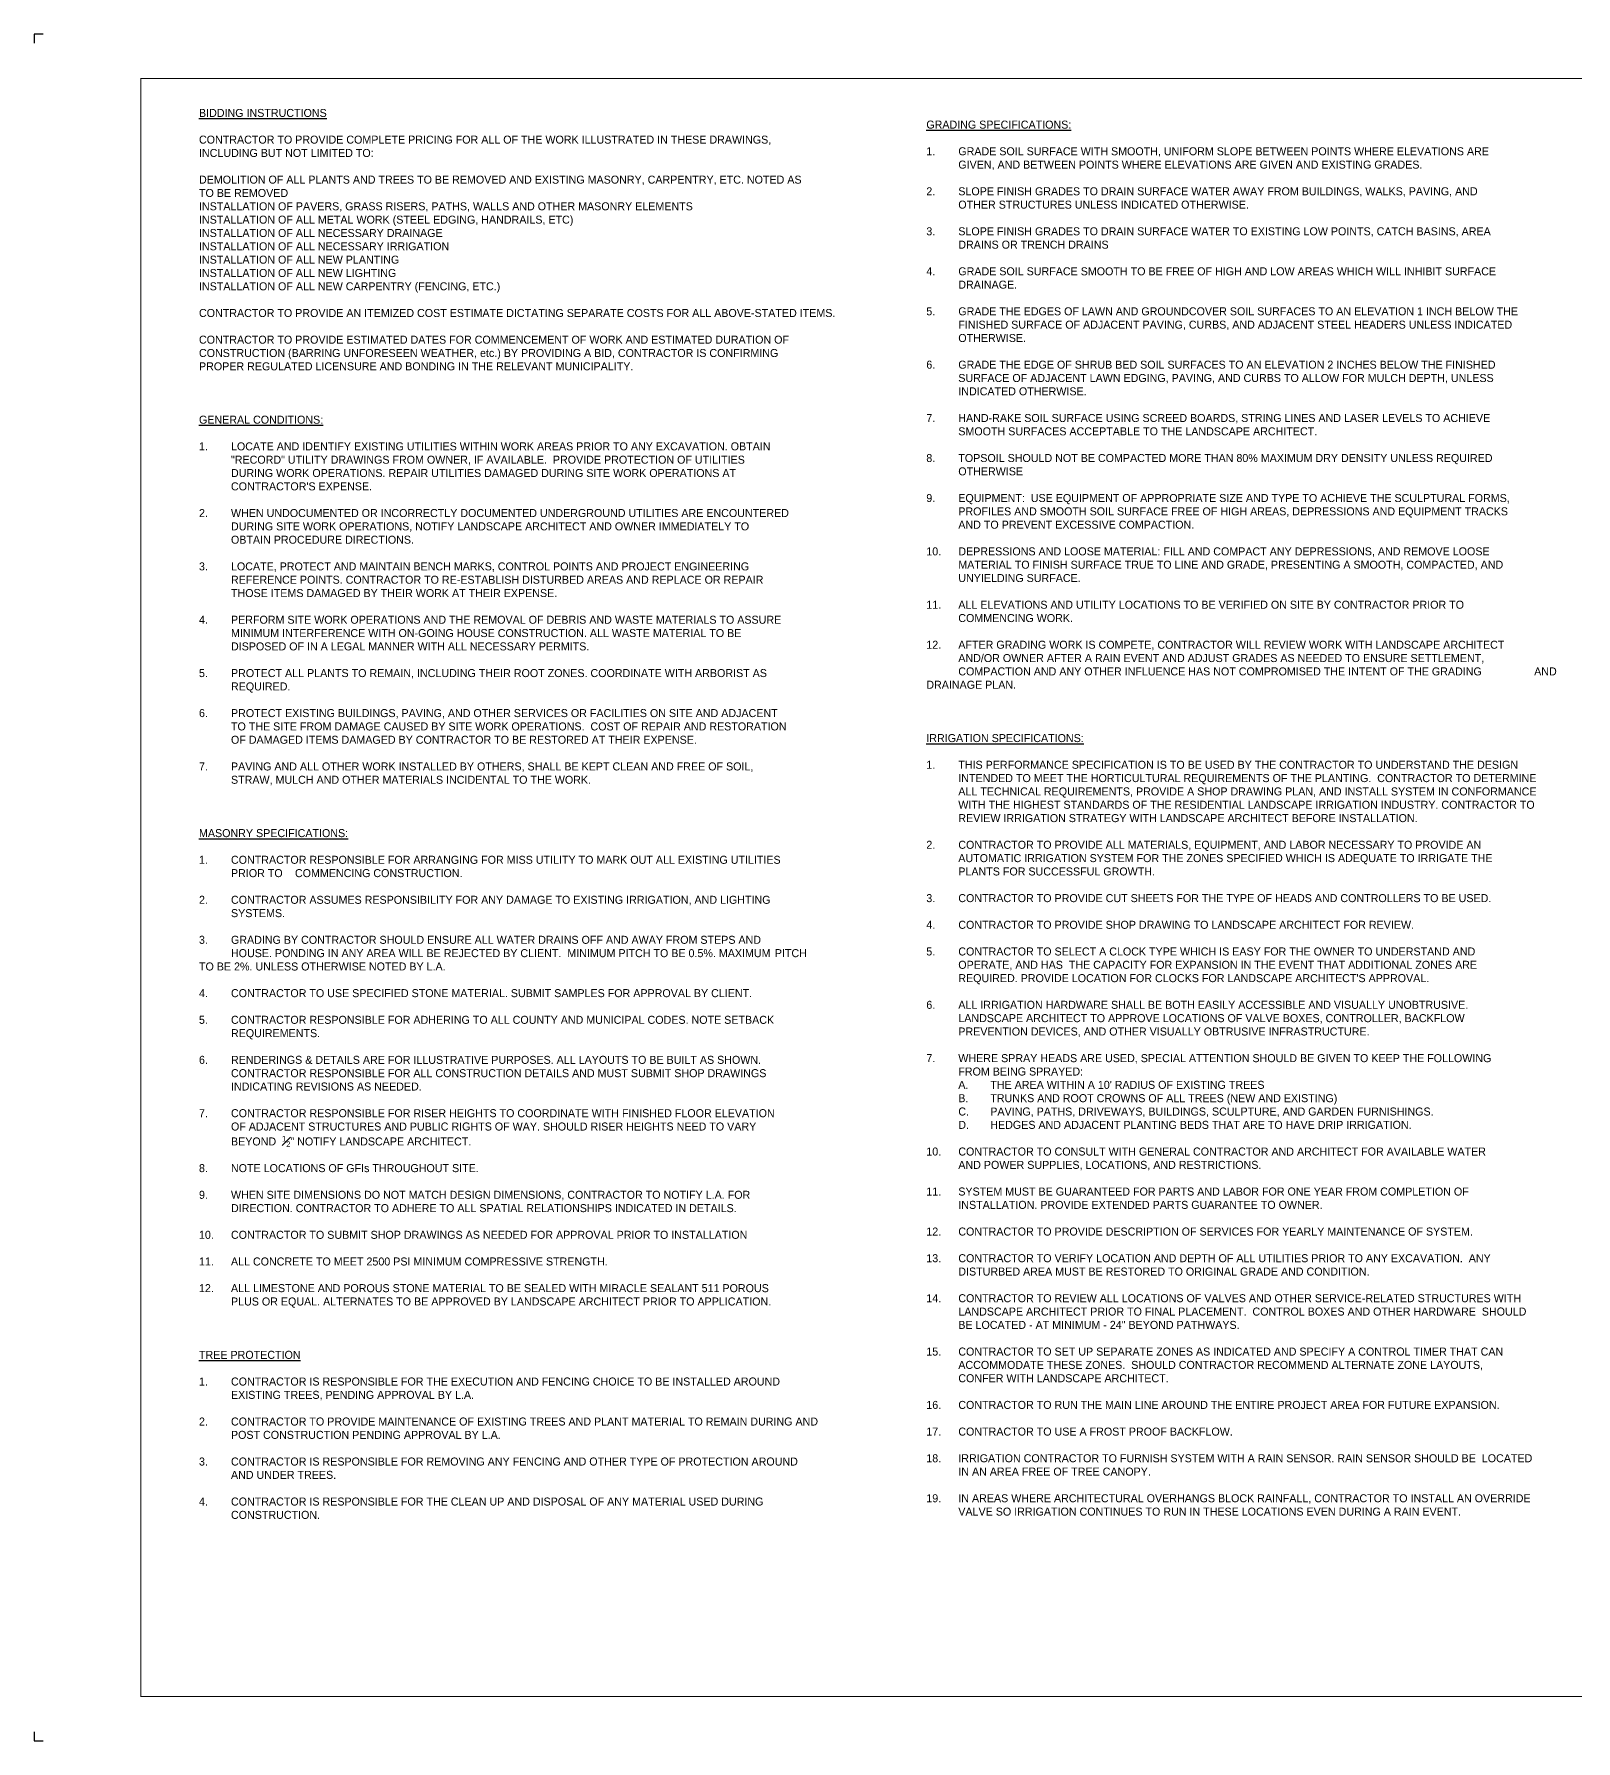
# Paper-space layout 'L-900 Specs' of a CAD drawing. Header units: inches. Extents: x 0 to 50, y 0 to 24.
# Drawn here: x 0 to 21.69, y 0 to 24 of the extents above; entities that cross this region are included whole.
import ezdxf

# ---------------------------------------------------------------- set-up
doc = ezdxf.new("R2010")
doc.units = ezdxf.units.IN
doc.header["$MEASUREMENT"] = 0
doc.layers.add('L-ANNO', color=7, linetype='Continuous')
doc.layers.add('L-TTLB', color=7, linetype='Continuous')
doc.styles.add('Title Block Text', font='')
doc.styles.get('Title Block Text').set_extended_font_data('Avenir LT Std 55 Roman')

# ---------------------------------------------------------------- blocks, each defined once
blk = doc.blocks.new('L-TTLB_24X36')
at = {"layer": 'L-TTLB'}
for points in [[(0.125, 24), (0, 24), (0, 23.875)], [(0.125, 24), (0, 24), (0, 23.875)], [(0, 0.125), (0, 0), (0.125, 0)], [(0, 0.125), (0, 0), (0.125, 0)]]:
    blk.add_lwpolyline(points, dxfattribs=at)
at = {"layer": 'L-TTLB', "const_width": 0.0125}
blk.add_lwpolyline([(1.5, 0.625), (35.375, 0.625), (35.375, 23.375), (1.5, 23.375)], close=True, dxfattribs=at)
blk.add_lwpolyline([(1.5, 0.625), (35.375, 0.625), (35.375, 23.375), (1.5, 23.375)], close=True, dxfattribs=at)

psp = doc.layouts.new('L-900 Specs')

# ---------------------------------------------------------------- block references
at = {"layer": 'L-TTLB'}
psp.add_blockref('L-TTLB_24X36', (0, 0), dxfattribs=at)

# ---------------------------------------------------------------- texts
at = {"layer": 'L-ANNO', "char_height": 0.1125, "attachment_point": 1, "style": 'Title Block Text'}
for s, width, heights, insert in [('\\A1;\\pxql;{\\L\\C7;BIDDING INSTRUCTIONS \\P\\l\\PCONTRACTOR TO PROVIDE COMPLETE PRICING FOR ALL OF THE WORK ILLUSTRATED IN THESE DRAWINGS, INCLUDING BUT NOT LIMITED TO:\\P\\PDEMOLITION OF ALL PLANTS AND TREES TO BE REMOVED AND EXISTING MASONRY, CARPENTRY, ETC. NOTED AS TO BE REMOVED\\PINSTALLATION OF PAVERS, GRASS RISERS, PATHS, WALLS AND OTHER MASONRY ELEMENTS \\PINSTALLATION OF ALL METAL WORK (STEEL EDGING, HANDRAILS, ETC)\\PINSTALLATION OF ALL NECESSARY DRAINAGE \\PINSTALLATION OF ALL NECESSARY IRRIGATION\\PINSTALLATION OF ALL NEW PLANTING\\PINSTALLATION OF ALL NEW LIGHTING \\PINSTALLATION OF ALL NEW CARPENTRY (FENCING, ETC.)\\P\\P\\pq*;CONTRACTOR TO PROVIDE AN ITEMIZED COST ESTIMATE DICTATING\\A0; SEPARATE COSTS FOR ALL ABOVE-STATED ITEMS.\\P\\PCONTRACTOR TO PROVIDE ESTIMATED DATES FOR COMMENCEMENT OF WORK AND ESTIMATED DURATION OF CONSTRUCTION (BARRING UNFORESEEN WEATHER, etc.) BY PROVIDING A BID, CONTRACTOR IS CONFIRMING PROPER REGULATED LICENSURE AND BONDING IN THE RELEVANT MUNICIPALITY.\\P\\P\\pql;\\A1;\\L\\P\\PGENERAL CONDITIONS:^J\\P\\pi-4,l4,q*;\\A0;\\l1.^ILOCATE AND IDENTIFY EXISTING UTILITIES WITHIN WORK AREAS PRIOR TO ANY EXCAVATION. OBTAIN  \\P\\pi0,l0,ql;^I"RECORD" UTILITY DRAWINGS FROM OWNER, IF AVAILABLE.  PROVIDE PROTECTION OF UTILITIES ^I\\P^IDURING WORK OPERATIONS. REPAIR UTILITIES DAMAGED DURING SITE WORK OPERATIONS AT ^I\\P^ICONTRACTOR\'S EXPENSE.\\P\\pi-1.5,l4.5,q*,t4.5;\\P\\pi-4,l4,tz;2.^IWHEN UNDOCUMENTED OR INCORRECTLY DOCUMENTED UNDERGROUND UTILITIES ARE ENCOUNTERED \\P\\pi0,l0,ql;^IDURING SITE WORK OPERATIONS, NOTIFY LANDSCAPE ARCHITECT AND OWNER IMMEDIATELY TO \\P^IOBTAIN PROCEDURE DIRECTIONS. \\P\\pi-1.5,l4.5,q*,t4.5;\\P\\pi-4,l4,tz;3.^ILOCATE, PROTECT AND MAINTAIN BENCH MARKS, CONTROL POINTS AND PROJECT ENGINEERING \\P\\pi0,l0,ql;^IREFERENCE POINTS. CONTRACTOR TO RE-ESTABLISH DISTURBED AREAS AND REPLACE OR REPAIR \\P^ITHOSE ITEMS DAMAGED BY THEIR WORK AT THEIR EXPENSE. ^J\\P\\pi-4,l4,q*;4.^IPERFORM SITE WORK OPERATIONS AND THE REMOVAL OF DEBRIS AND WASTE MATERIALS TO ASSURE \\P\\pi0,l0,ql;^IMINIMUM INTERFERENCE WITH ON-GOING HOUSE CONSTRUCTION. ALL WASTE MATERIAL TO BE ^I\\P^IDISPOSED OF IN A LEGAL MANNER WITH ALL NECESSARY PERMITS.\\P\\pi-1.5,l4.5,q*,t4.5;\\P\\pi-4,l4,tz;5.^IPROTECT ALL PLANTS TO REMAIN, INCLUDING THEIR ROOT ZONES. COORDINATE WITH ARBORIST AS \\P\\pi0,l0,ql;^IREQUIRED.\\P\\pi-1.5,l4.5,q*,t4.5;\\P\\pi-4,l4,tz;6.^IPROTECT EXISTING BUILDINGS, PAVING, AND OTHER SERVICES OR FACILITIES ON SITE AND ADJACENT \\P\\pi0,l0,ql;^ITO THE SITE FROM DAMAGE CAUSED BY SITE WORK OPERATIONS.  COST OF REPAIR AND RESTORATION ^IOF DAMAGED ITEMS DAMAGED BY CONTRACTOR TO BE RESTORED AT THEIR EXPENSE.\\P\\pi-1.5,l4.5,q*,t4.5;\\P\\pi-4,l4,tz;7.^IPAVING AND ALL OTHER WORK INSTALLED BY OTHERS, SHALL BE KEPT CLEAN AND FREE OF SOIL, \\P\\pi0,l0,ql;^ISTRAW, MULCH AND OTHER MATERIALS INCIDENTAL TO THE WORK.\\P\\A1;\\L\\P\\P\\PMASONRY SPECIFICATIONS:\\P\\P\\l1. ^ICONTRACTOR RESPONSIBLE FOR ARRANGING FOR MISS UTILITY TO MARK OUT ALL EXISTING UTILITIES \\P^IPRIOR TO ^ICOMMENCING CONSTRUCTION. \\P\\P2. ^ICONTRACTOR ASSUMES RESPONSIBILITY FOR ANY DAMAGE TO EXISTING IRRIGATION, AND LIGHTING \\P^ISYSTEMS. \\P\\P3. ^IGRADING BY CONTRACTOR SHOULD ENSURE ALL WATER DRAINS OFF AND AWAY FROM STEPS AND ^I\\P^IHOUSE. PONDING IN ANY AREA WILL BE REJECTED BY CLIENT.  MINIMUM PITCH TO BE 0.5%. MAXIMUM ^IPITCH TO BE 2%. UNLESS OTHERWISE NOTED BY L.A.\\P\\P4. ^ICONTRACTOR TO USE SPECIFIED STONE MATERIAL. SUBMIT SAMPLES FOR APPROVAL BY CLIENT. \\P\\P\\pi-4,l4;5. ^ICONTRACTOR RESPONSIBLE FOR ADHERING TO ALL COUNTY AND MUNICIPAL CODES. NOTE SETBACK REQUIREMENTS.\\P\\pi0,l0;\\P6. ^IRENDERINGS & DETAILS ARE FOR ILLUSTRATIVE PURPOSES. ALL LAYOUTS TO BE BUILT AS SHOWN. \\P^ICONTRACTOR RESPONSIBLE FOR ALL CONSTRUCTION DETAILS AND MUST SUBMIT SHOP DRAWINGS \\P^IINDICATING REVISIONS AS NEEDED. \\P\\P7. ^ICONTRACTOR RESPONSIBLE FOR RISER HEIGHTS TO COORDINATE WITH FINISHED FLOOR ELEVATION ^IOF ADJACENT STRUCTURES AND PUBLIC RIGHTS OF WAY. SHOULD RISER HEIGHTS NEED TO VARY ^I^IBEYOND  \\H0.7x;\\S1#2;\\H1.42857x;" NOTIFY LANDSCAPE ARCHITECT.\\P\\P8. ^INOTE LOCATIONS OF GFIs THROUGHOUT SITE.\\P\\P9. ^IWHEN SITE DIMENSIONS DO NOT MATCH DESIGN DIMENSIONS, CONTRACTOR TO NOTIFY L.A. FOR \\P^IDIRECTION. CONTRACTOR TO ADHERE TO ALL SPATIAL RELATIONSHIPS INDICATED IN DETAILS. \\P\\P10. ^ICONTRACTOR TO SUBMIT SHOP DRAWINGS AS NEEDED FOR APPROVAL PRIOR TO INSTALLATION\\P\\P11. ^IALL CONCRETE TO MEET 2500 PSI MINIMUM COMPRESSIVE STRENGTH.\\P\\P12. ^IALL LIMESTONE AND POROUS STONE MATERIAL TO BE SEALED WITH MIRACLE SEALANT 511 POROUS \\P^IPLUS OR EQUAL. ALTERNATES TO BE APPROVED BY LANDSCAPE ARCHITECT PRIOR TO APPLICATION.\\P\\P\\L\\P\\PTREE PROTECTION \\P\\P\\pi-4,l4,q*;\\l1.^ICONTRACTOR IS RESPONSIBLE FOR THE EXECUTION AND FENCING CHOICE TO BE INSTALLED AROUND EXISTING TREES, PENDING APPROVAL BY L.A. \\P\\pi0,l0,ql;\\P\\pi-4,l4,q*;2.^ICONTRACTOR TO PROVIDE MAINTENANCE OF EXISTING TREES AND PLANT MATERIAL TO REMAIN DURING AND POST CONSTRUCTION PENDING APPROVAL BY L.A. \\P\\pi0,l0,ql;\\P\\pi-4,l4,q*;3.^ICONTRACTOR IS RESPONSIBLE FOR REMOVING ANY FENCING AND OTHER TYPE OF PROTECTION AROUND AND UNDER TREES. \\P\\pi0,l0,ql;\\P\\pi-4,l4,q*;4.^ICONTRACTOR IS RESPONSIBLE FOR THE CLEAN UP AND DISPOSAL OF ANY MATERIAL USED DURING CONSTRUCTION.}', 8.6916, [21.618], (2.319, 22.948)), ('\\A1;\\pxsm1,ql;{\\L\\C7;GRADING SPECIFICATIONS:\\P\\P\\pi-4,l4,q*;\\A0;\\l1.^IGRADE SOIL SURFACE WITH SMOOTH, UNIFORM SLOPE BETWEEN POINTS WHERE ELEVATIONS ARE \\P\\pi0,l0,ql;^IGIVEN, AND BETWEEN POINTS WHERE ELEVATIONS ARE GIVEN AND EXISTING GRADES.\\P\\P\\pi-4,l4,q*;2.^ISLOPE FINISH GRADES TO DRAIN SURFACE WATER AWAY FROM BUILDINGS, WALKS, PAVING, AND \\P\\pi0,l0,ql;^IOTHER STRUCTURES UNLESS INDICATED OTHERWISE.\\P\\P\\pi-4,l4,q*;3.^ISLOPE FINISH GRADES TO DRAIN SURFACE WATER TO EXISTING LOW POINTS, CATCH BASINS, AREA \\P\\pi0,l0,ql;^IDRAINS OR TRENCH DRAINS\\P\\P\\pi-4,l4,q*;4.^IGRADE SOIL SURFACE SMOOTH TO BE FREE OF HIGH AND LOW AREAS WHICH WILL INHIBIT SURFACE \\P\\pi0,l0,ql;^IDRAINAGE.\\P\\P\\pi-4,l4,q*;5.^IGRADE THE EDGES OF LAWN AND GROUNDCOVER SOIL SURFACES TO AN ELEVATION 1 INCH BELOW THE FINISHED SURFACE OF ADJACENT PAVING, CURBS, AND ADJACENT STEEL HEADERS UNLESS INDICATED OTHERWISE.\\P\\pi0,l0,ql;\\P\\pi-4,l4,q*;6.^IGRADE THE EDGE OF SHRUB BED SOIL SURFACES TO AN ELEVATION 2 INCHES BELOW THE FINISHED \\P\\pi0,l0,ql;^ISURFACE OF ADJACENT LAWN EDGING, PAVING, AND CURBS TO ALLOW FOR MULCH DEPTH, UNLESS \\P^IINDICATED OTHERWISE.\\P\\P\\pi-4,l4,q*;7.^IHAND-RAKE SOIL SURFACE USING SCREED BOARDS, STRING LINES AND LASER LEVELS TO ACHIEVE \\P\\pi0,l0,ql;^ISMOOTH SURFACES ACCEPTABLE TO THE LANDSCAPE ARCHITECT.\\P\\P\\pi-4,l4,q*;8.^ITOPSOIL SHOULD NOT BE COMPACTED MORE THAN 80% MAXIMUM DRY DENSITY UNLESS REQUIRED \\P\\pi0,l0,ql;^IOTHERWISE  \\P\\P\\pi-4,l4,q*;9.^IEQUIPMENT:  USE EQUIPMENT OF APPROPRIATE SIZE AND TYPE TO ACHIEVE THE SCULPTURAL FORMS, \\P\\pi0,l0,ql;^IPROFILES AND SMOOTH SOIL SURFACE FREE OF HIGH AREAS, DEPRESSIONS AND EQUIPMENT TRACKS \\P^IAND TO PREVENT EXCESSIVE COMPACTION.\\P\\A1;\\P\\pi-4,l4,q*;10.^IDEPRESSIONS AND LOOSE MATERIAL: FILL AND COMPACT ANY DEPRESSIONS, AND REMOVE LOOSE \\P\\pi0,l0,ql;^IMATERIAL TO FINISH SURFACE TRUE TO LINE AND GRADE, PRESENTING A SMOOTH, COMPACTED, AND \\P^IUNYIELDING SURFACE.\\P\\P\\pi-4,l4,q*;11.^IALL ELEVATIONS AND UTILITY LOCATIONS TO BE VERIFIED ON SITE BY CONTRACTOR PRIOR TO \\P\\pi0,l0,ql;^ICOMMENCING WORK.\\P\\P\\pi-4,l4,q*;12.^IAFTER GRADING WORK IS COMPETE, CONTRACTOR WILL REVIEW WORK WITH LANDSCAPE ARCHITECT \\P\\pi0,l0,ql;^IAND/OR OWNER AFTER A RAIN EVENT AND ADJUST GRADES AS NEEDED TO ENSURE SETTLEMENT, ^I\\P^ICOMPACTION AND ANY OTHER INFLUENCE HAS NOT COMPROMISED THE INTENT OF THE GRADING ^I^IAND DRAINAGE PLAN.\\A0;\\P\\P\\L\\P\\PIRRIGATION SPECIFICATIONS:\\P\\pq*;\\l\\P\\pi-4,l4;1.^ITHIS PERFORMANCE SPECIFICATION IS TO BE USED BY THE CONTRACTOR TO UNDERSTAND THE DESIGN INTENDED TO MEET THE HORTICULTURAL REQUIREMENTS OF THE PLANTING.  CONTRACTOR TO DETERMINE ALL TECHNICAL REQUIREMENTS, PROVIDE A SHOP DRAWING PLAN, AND INSTALL SYSTEM IN CONFORMANCE WITH THE HIGHEST STANDARDS OF THE RESIDENTIAL LANDSCAPE IRRIGATION INDUSTRY. CONTRACTOR TO REVIEW IRRIGATION STRATEGY WITH LANDSCAPE ARCHITECT BEFORE INSTALLATION. \\P\\pi0,l0,ql;\\P\\pi-4,l4,q*;2.^ICONTRACTOR TO PROVIDE ALL MATERIALS, EQUIPMENT, AND LABOR NECESSARY TO PROVIDE AN \\P\\pi0,l0,ql;^IAUTOMATIC IRRIGATION SYSTEM FOR THE ZONES SPECIFIED WHICH IS ADEQUATE TO IRRIGATE THE \\P^IPLANTS FOR SUCCESSFUL GROWTH.\\P\\P\\pi-4,l4,q*;3.^ICONTRACTOR TO PROVIDE CUT SHEETS FOR THE TYPE OF HEADS AND CONTROLLERS TO BE USED.\\P\\pi0,l0;\\P\\pi-4,l4;4.^ICONTRACTOR TO PROVIDE SHOP DRAWING TO LANDSCAPE ARCHITECT FOR REVIEW.\\P\\pi0,l0;\\P\\pi-4,l4;5.^ICONTRACTOR TO SELECT A CLOCK TYPE WHICH IS EASY FOR THE OWNER TO UNDERSTAND AND \\P\\pi0,l0,ql;^IOPERATE, AND HAS  THE CAPACITY FOR EXPANSION IN THE EVENT THAT ADDITIONAL ZONES ARE \\P^IREQUIRED. PROVIDE LOCATION FOR CLOCKS FOR LANDSCAPE ARCHITECT\'S APPROVAL.\\P^I^I\\P\\pi-4,l4,q*;6.^IALL IRRIGATION HARDWARE SHALL BE BOTH EASILY ACCESSIBLE AND VISUALLY UNOBTRUSIVE. \\P\\pi0,l0,ql;^ILANDSCAPE ARCHITECT TO APPROVE LOCATIONS OF VALVE BOXES, CONTROLLER, BACKFLOW \\P^IPREVENTION DEVICES, AND OTHER VISUALLY OBTRUSIVE INFRASTRUCTURE.\\P\\P\\pi-4,l4,q*;7.^IWHERE SPRAY HEADS ARE USED, SPECIAL ATTENTION SHOULD BE GIVEN TO KEEP THE FOLLOWING \\P\\pi0,l0,ql;^IFROM BEING SPRAYED:\\P\\pi-4,l8,q*;A.^ITHE AREA WITHIN A 10\' RADIUS OF EXISTING TREES\\PB.^ITRUNKS AND ROOT CROWNS OF ALL TREES (NEW AND EXISTING)\\PC.^IPAVING, PATHS, DRIVEWAYS, BUILDINGS, SCULPTURE, AND GARDEN FURNISHINGS.\\PD.^IHEDGES AND ADJACENT PLANTING BEDS THAT ARE TO HAVE DRIP IRRIGATION.\\P\\pi0,l0;\\P\\pi-4,l4;10.^ICONTRACTOR TO CONSULT WITH GENERAL CONTRACTOR AND ARCHITECT FOR AVAILABLE WATER\\P\\pi0,l0,ql;^IAND POWER SUPPLIES, LOCATIONS, AND RESTRICTIONS.\\P\\pq*;\\P\\pi-4,l4;11.^ISYSTEM MUST BE GUARANTEED FOR PARTS AND LABOR FOR ONE YEAR FROM COMPLETION OF \\P\\pi0,l0;^IINSTALLATION. PROVIDE EXTENDED PARTS GUARANTEE TO OWNER. \\P\\P\\pi-4,l4;12.^ICONTRACTOR TO PROVIDE DESCRIPTION OF SERVICES FOR YEARLY MAINTENANCE OF SYSTEM.\\P\\pi0,l0;\\P\\pi-4,l4;13.^ICONTRACTOR TO VERIFY LOCATION AND DEPTH OF ALL UTILITIES PRIOR TO ANY EXCAVATION.  ANY \\P\\pi0,l0,ql;^IDISTURBED AREA MUST BE RESTORED TO ORIGINAL GRADE AND CONDITION.\\P\\P\\pi-4,l4,q*;14.^ICONTRACTOR TO REVIEW ALL LOCATIONS OF VALVES AND OTHER SERVICE-RELATED STRUCTURES WITH LANDSCAPE ARCHITECT PRIOR TO FINAL PLACEMENT.  CONTROL BOXES AND OTHER HARDWARE  SHOULD BE LOCATED - AT MINIMUM - 24" BEYOND PATHWAYS.\\P\\pi0,l0;\\P\\pi-4,l4;15.^ICONTRACTOR TO SET UP SEPARATE ZONES AS INDICATED AND SPECIFY A CONTROL TIMER THAT CAN \\P\\pi0,l0;^IACCOMMODATE THESE ZONES.  SHOULD CONTRACTOR RECOMMEND ALTERNATE ZONE LAYOUTS, ^I\\P^ICONFER WITH LANDSCAPE ARCHITECT.\\P\\P\\pi-4,l4;16.^ICONTRACTOR TO RUN THE MAIN LINE AROUND THE ENTIRE PROJECT AREA FOR FUTURE EXPANSION.  \\P\\pi0,l0;\\P\\pi-4,l4;17.^ICONTRACTOR TO USE A FROST PROOF BACKFLOW. \\P\\pi0,l0;\\P\\pi-4,l4;18.^IIRRIGATION CONTRACTOR TO FURNISH SYSTEM WITH A RAIN SENSOR. RAIN SENSOR SHOULD BE  LOCATED IN AN AREA FREE OF TREE CANOPY. \\P\\pi0,l0;\\P\\pi-4,l4;19.^IIN AREAS WHERE ARCHITECTURAL OVERHANGS BLOCK RAINFALL, CONTRACTOR TO INSTALL AN OVERRIDE VALVE SO IRRIGATION CONTINUES TO RUN IN THESE LOCATIONS EVEN DURING A RAIN EVENT.}', 8.63764, [0], (12.55, 22.784))]:
    psp.add_mtext_dynamic_manual_height_columns(s, width=width, gutter_width=0.9, heights=heights, dxfattribs=dict(at, insert=insert))

doc.saveas('drawing.dxf')
